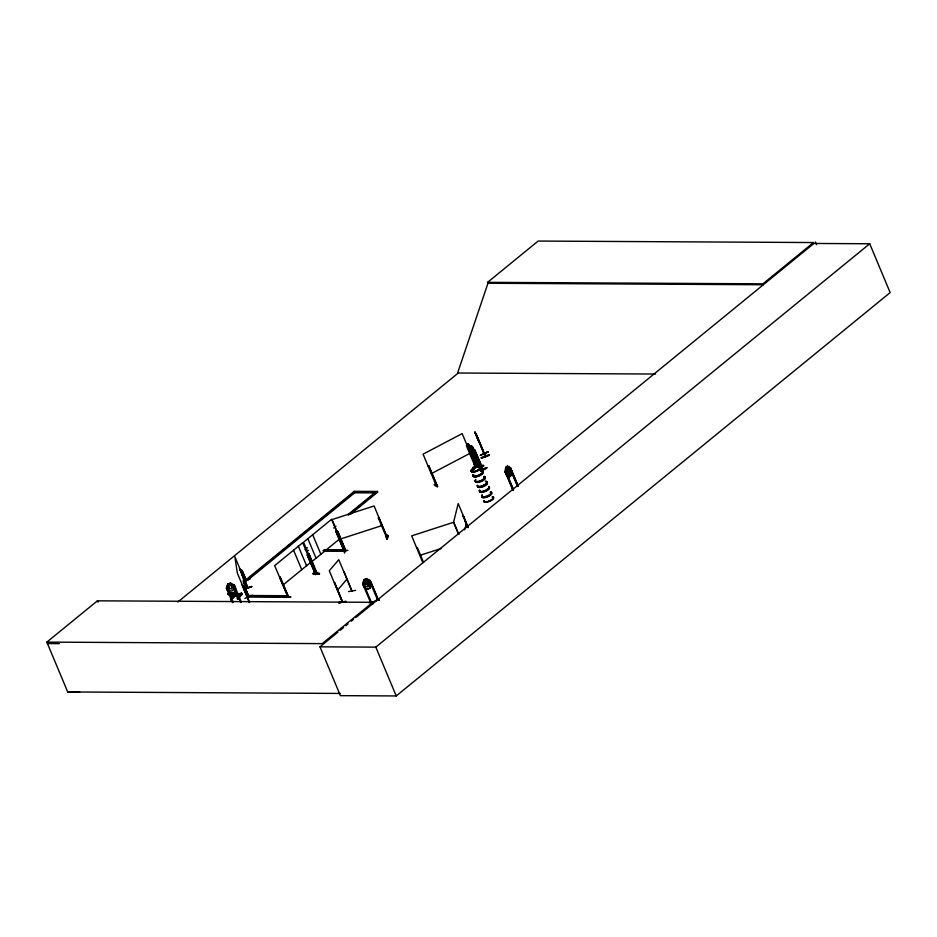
<?xml version="1.0" encoding="UTF-8"?>
<svg xmlns="http://www.w3.org/2000/svg" width="937" height="937" viewBox="0 0 937 937"><rect width="100%" height="100%" fill="white"/><g stroke="black" fill="none" stroke-linecap="round" stroke-linejoin="round"><path stroke-width="1.41" d="M227.761 584.044L228.792 589.982L231.275 591.153L232.997 590.462L233.957 587.932L230.432 582.99L227.761 584.079L226.426 588.213L227.176 587.874M369.365 602.479L369.166 603.041M485.155 456.542L484.042 453.543L485.366 456.178M344.312 552.865L345.132 548.965M344.64 552.748L345.238 549.305M509.213 470.597L509.166 472.26L507.514 472.002M509.939 468.172L510.63 467.844L509.728 468.113L517.575 486.455M338.878 602.831L346.069 601.636L338.925 602.643M506.577 475.094L509.564 476.828L505.617 467.54L507.374 466.087L511.321 475.375L509.494 476.828L506.472 475.176L505.172 472.072L505.675 467.54M512.937 490.285L505.312 472.049L505.734 467.598L507.444 466.087L510.466 467.75L518.255 486.069M511.204 475.317L511.766 470.842L511.262 475.375L509.564 476.828M343.973 571.523L352.007 591.247L338.761 559.694L329.285 570.785L342.403 602.198L342.345 601.449M245.869 580.179L246.501 580.577M245.951 580.12L246.419 580.682L242.285 570.61M246.337 580.261L354.549 491.937L354.291 491.328L246.033 579.745L247.438 580.366L354.678 492.78L354.42 492.171M247.403 587.569L248.118 588.401L239.556 568.736L247.708 588.284M248.293 596.237L248.914 596.682L244.042 585.988M472.892 469.613L473.946 469.214M473.185 469.753L474.11 469.097L473.103 469.179M479.615 469.25L479.439 469.343M476.125 465.021L476.992 465.771M473.923 463.967L476.746 465.607M480.212 467.282L480.505 467.996L480.154 467.247M472.353 446.609L482.906 469.847L474.251 449.912M386.138 536.901C387.895 535.917 384.978 538.037 387.204 537.498L374.097 505.957L332.003 519.578L345.191 551.108L336.957 531.443M337.671 531.22L345.812 550.897L337.671 531.22L336.945 531.572M345.694 550.335L325.83 550.324M378.349 518.056L379.063 517.821L378.349 518.056L386.606 537.522M386.407 537.733L387.239 537.323M387.403 538.927C389.405 528.163 385.728 546.587 387.496 535.273M386.993 539.103L387.438 535.261L386.876 538.693M416.637 547.723L417.352 547.489L423.524 562.399M485.448 456.413L476.347 434.37M463.944 518.548L463.171 515.455L467.598 526.535M464.705 529.838L466.38 523.127M362.748 584.243L363.884 579.851L366.414 578.574M362.982 584.278L364.013 587.323L367.808 589.162L370.302 587.874L371.345 583.493M367.808 589.162L370.232 587.815L371.462 583.505M248.34 596.225L248.516 596.846M244.709 586.667L248.879 596.658M226.531 588.213L227.832 584.102M655.584 374.039L457.596 373.02L487.966 283.255L487.58 282.342L538.143 241.055L813.503 242.542L813.89 243.456L869.723 243.761L890.15 292.59L396.234 695.945L340.4 695.652L319.974 646.823L337.929 632.159M229.752 594.913L234.063 595.147L236.487 594.655L236.862 593.73M236.487 594.749L236.956 593.636L234.976 593.016L230.725 592.77L228.3 593.262L227.82 594.199L234.496 596.553L228.405 594.093M288.526 596.635L280.093 577.098L288.268 596.635L287.741 597.068L287.823 596.26M316.401 573.667L308.753 553.697L316.647 573.655L316.472 572.858M343.68 550.406L344.277 549.937M344.441 550.019L343.996 551.12L344.582 550.651M284.789 597.033L290.634 596.67M290.728 597.08L284.567 597.256L290.517 597.291M313.356 573.257L319.47 573.667L318.885 573.655M319.189 573.831C300.145 574.24 332.131 573.28 313.333 573.315M467.212 445.555L466.45 445.848L474.649 465.478L475.387 465.092L462.152 433.632L423.079 454.164L436.244 485.659L435.834 484.886L436.759 484.523M378.126 599.352L371.895 603.428L363.427 583.575L362.877 584.208M378.443 600.031L370.197 580.542L369.365 580.483L377.798 600.383M472.705 469.788L473.255 469.624M472.798 469.554L473.771 469.004M478.819 469.648L479.533 469.191L478.912 469.449M235.246 593.683L230.549 594.468L228.382 593.18L227.82 594.292L234.929 596.482M230.49 599.048L234.133 595.182L240.305 594.163L240.797 595.358L234.625 596.377L230.982 600.242L230.49 599.048L234.238 594.445M231.732 599.317L233.231 597.478M235.655 594.573L241.652 593.121L242.144 594.316L237.67 599.2L237.178 598.005L240.305 594.163M237.178 598.005L241.652 593.121M237.67 599.2L240.797 595.358M242.144 594.316L241.137 594.936L240.645 593.742M334.404 582.463L342.649 602.163L334.65 582.427M338.866 602.784L346.069 601.636M348.494 591.598L355.65 590.345M337.461 590.31L346.924 579.218M434.452 484.335L437.626 486.537M434.534 484.687L437.72 486.572M437.31 486.772L434.241 484.886M476.429 465.771L479.1 467.434M478.83 466.743L478.889 466.931M288.444 596.682L287.788 597.021M315.757 573.432L315.254 573.819M315.628 573.339C316.671 573.994 314.738 575.095 315.921 574.053M315.394 574.475L315.57 573.385M316.05 574.135L307.898 554.563L307.219 554.95L315.593 574.522L307.219 554.95M344.043 551.061L335.879 531.548L336.559 531.162L335.879 531.548M436.911 485.319L428.806 465.748L428.045 466.029L428.701 465.677L437.052 485.249L436.267 485.507M475.118 464.401C473.946 463.92 474.462 466.345 475.352 464.986M475.457 465.068L475.059 464.272M280.304 577.098L279.624 577.497L288.081 596.974M316.882 572.472L317.104 573.28L308.964 553.697L308.285 554.083M284.579 597.302L284.696 596.658M313.45 573.631L319.4 573.643M505.172 472.072L505.98 471.662L513.605 489.899M505.312 472.049L505.98 471.662M79.61 692.08L67.698 691.951L46.85 642.114L97.413 600.828L372.774 602.315L373.371 603.744L372.727 603.744M177.854 601.999L458.31 372.973L457.666 372.961M247.872 596.354L248.902 595.51L288.35 595.733L287.589 597.174L248.129 596.963L247.872 596.354L287.331 596.564L288.35 595.733M307.383 547.747L305.122 549.597L306.528 550.218M348.131 514.472L375.304 492.288L375.561 492.897M248.129 596.963L249.148 596.119L288.608 596.342M348.388 515.081L377.482 491.457L377.728 492.066L350.672 514.167M333.689 528.035L335.961 526.184M282.833 585.156L310.897 562.223M311.693 561.755L339.768 538.822M323.089 550.534L343.551 550.651L344.57 549.82L324.12 549.703M323.347 551.155L343.809 551.261L344.804 550.417M372.774 602.315L322.223 643.614L46.85 642.114M487.58 282.342L762.952 283.829L813.503 242.542M340.178 630.32L343.539 627.567M345.788 625.74L348.037 623.901M351.398 621.161L353.647 619.322M355.896 617.495L813.89 243.456M319.974 646.823L375.807 647.127L869.723 243.761M249.617 602.432L237.342 573.093L234.871 556.765L248.094 588.155M288.268 596.635L288.315 596.084M344.523 550.687L336.36 531.162M315.781 574.135L302.733 542.699L274.658 565.62L288.034 597.01M484.534 453.93L476.265 434.124M485.05 456.26L475 432.016L475.984 434.218M436.619 484.616L436.127 484.886M377.365 599.586L377.81 600.394M474.286 463.862L473.712 463.663L476.816 465.548M436.982 485.272L436.408 485.589M472.845 455.909L473.946 456.518L473.653 454.058L473.864 456.553L470.55 452.173L467.938 443.716L471.252 448.097L479.404 467.622M469.66 448.893L471.744 451.575L470.655 447.827L467.856 443.751L468.687 446.574M468.395 444.454L470.889 450.029L468.477 444.407M468.898 444.466L471.487 447.956L479.65 467.493M468.149 446.211L476.757 465.947L468.195 446.258L467.938 443.716M469.578 447.277C476.148 463.522 467.188 438.188 469.296 449.128M469.378 449.081L468.828 446.539L469.87 449.397M474.731 450.299L471.334 445.953L472.447 446.633M472.353 450.955L469.976 447.265L472.26 451.002M469.835 447.523L472.927 454.398L470.842 451.716M471.873 446.656L474.38 452.067L471.955 446.609M472.435 446.562L475.223 453.777L473.126 451.095M469.542 449.256L472.763 453.695L472.553 451.189M471.616 448.413L479.908 466.696M474.684 449.994L483.152 469.718L474.954 450.17M473.021 451.47L476.312 455.85L476.031 453.403M431.243 473.689L470.315 453.157M472.716 453.602L472.506 451.142M480.037 463.335L472.716 467.481M479.393 467.176L483.082 465.291M483.504 465.56L480.013 467.868M479.849 467.762L483.633 465.865M482.625 468.816L480.013 467.645M481.641 470.023C491.375 464.752 485.565 469.437 480.587 471.065M481.677 470.069L486.561 467.504M480.564 470.983L486.853 467.95M377.33 598.766L379.286 600.113M370.794 602.971L371.497 602.643M371.579 602.842L377.435 599.703M479.217 469.402L479.194 469.496M344.921 550.206L345.519 550.031M387.122 537.51L379.04 517.938M475.317 432.824L476.23 435.19M475.352 433.163L474.918 432.051L476.593 436.22M477.167 437.298L478.807 441.339M478.175 440.097L479.24 442.276L475.352 432.976M488.048 451.669L480.353 455.288L488.142 451.868M480.318 455.195L488.177 451.974M481.22 457.783C494.947 451.587 489.149 456.764 481.196 457.724M240.657 602.456L233.559 585.426L234.355 585.039L230.432 582.99M233.582 585.52L234.297 585.238M233.278 602.35L227.187 587.616L226.426 588.178L227.726 591.317L231.65 593.367L234.32 592.313L235.655 588.131L234.355 585.039M243.515 581.198L250.097 578.668M243.55 581.42L250.167 578.808M246.419 580.647L241.57 569.661L242.601 576.466M241.98 584.793L249.336 602.538M243.737 589.291L251.772 586.457L243.878 589.607M251.784 586.574L243.866 589.49M244.768 598.438L252.65 595.264M345.109 551.097L345.823 550.745M458.743 534.09L458.029 534.324L458.72 534.219M340.166 539.115L382.261 525.481M419.846 555.383L441.573 548.356M341.724 550.534L347.943 550.406M233.641 593.109L240.668 595.499M233.653 593.426L234.344 593.121M234.73 595.639L237.401 595.557M227.914 594.093L234.929 596.166M338.807 602.374L345.905 601.273M474.274 463.838L477.343 465.748L469.355 447.558M246.22 580.015L247.438 580.366M505.617 467.54L507.069 473.665L508.967 474.579L510.103 473.642L510.478 470.854L507.385 466.193L510.419 467.821L518.044 486.069M487.966 283.255L763.339 284.754L762.952 283.829M354.291 491.328L377.482 491.457M305.556 550.441L308.484 550.464M67.698 691.951L340.154 693.439M47.447 643.543L59.347 643.66M233.805 593.215L230.736 592.887M370.607 602.503L362.806 584.208L363.954 579.909L366.379 578.562L370.174 580.401L378.372 600.067M227.796 591.259L231.65 593.367M468.957 446.621L470.081 447.289M483.679 465.947L483.047 465.244M476.792 465.302L479.135 466.79M476.546 465.431L479.346 467.305M370.197 587.792L363.884 579.851L364.036 583.575L364.997 585.894L367.363 586.913L368.979 586.082L369.834 583.4L366.379 578.656M505.582 471.662L513.406 489.899M508.65 469.238L506.987 467.048L506.94 470.643M470.866 447.863L479.123 467.458M477.706 438.914L478.257 440.132M477.132 437.485L477.519 438.375L476.804 436.56M475.949 434.405L484.265 454.047M815.436 242.004L816.572 244.698M510.161 468.231L517.786 486.455M505.512 472.049L513.136 490.285M472.002 448.296L479.65 466.825M471.217 447.792L479.451 467.317M475.164 464.342L475.457 465.057M468.231 527.554L458.205 503.591L453.531 522.401L458.439 534.125M462.901 515.549L467.961 527.648M465.068 521.241L467.317 526.617M458.673 533.949L453.777 522.225L411.683 535.859L422.81 562.633M344.734 550.733L331.593 519.297L303.529 542.218L316.601 573.667M336.09 531.548L344.207 551.12M343.551 550.651L343.809 551.261M375.807 647.127L396.234 695.945M312.689 534.734L320.864 554.271M307.863 538.67L316.038 558.206M298.388 546.248L306.563 565.772M293.562 550.183L301.737 569.719M287.331 596.564L287.589 597.174M248.902 595.51L249.148 596.119M244.756 586.937L248.844 596.74M241.078 593.215L241.582 594.409M234.285 585.098L241.371 602.175M237.74 597.911L238.244 599.106M234.625 596.377L234.051 595.042M226.52 588.178L232.563 602.632M97.413 600.828L97.998 602.245M489.278 455.054L481.431 458.287M476.98 437.017L475.293 433.081L476.804 436.806M471.381 446.047L472.154 448.776M243.62 574.545L246.08 590.872M243.046 576.29L245.506 592.629M243.222 580.553L243.632 583.271M471.405 445.918L471.662 448.46M230.209 593.098L233.442 594.058L229.424 593.226M483.715 477.074A5.282 1.874 -22.7 0 1 481.993 481.114A5.282 1.874 -22.7 0 1 475.609 481.079M483.633 476.722A5.376 1.909 -22.7 0 1 481.887 480.822A5.376 1.909 -22.7 0 1 475.399 480.786M481.079 470.784A5.282 1.874 -22.7 0 1 479.357 474.813A5.282 1.874 -22.7 0 1 472.974 474.778M484.37 476.546A5.376 1.909 -22.7 0 1 480.482 481.103A5.376 1.909 -22.7 0 1 475.715 479.849M482.309 471.779A5.294 1.886 -22.7 0 1 478.467 476.277A5.294 1.886 -22.7 0 1 473.771 475.036M484.183 476.265A5.294 1.886 -22.7 0 1 480.353 480.763A5.294 1.886 -22.7 0 1 475.645 479.521M482.122 471.159A5.376 1.909 -22.7 0 1 478.233 475.715A5.376 1.909 -22.7 0 1 473.454 474.462M482.239 471.428A5.376 1.909 -22.7 0 1 478.35 475.984A5.376 1.909 -22.7 0 1 473.572 474.731M490.145 492.44A5.282 1.874 -22.7 0 1 488.411 496.469A5.282 1.874 -22.7 0 1 482.028 496.434M493.436 497.336A5.282 1.874 -22.7 0 1 489.044 501.541A5.282 1.874 -22.7 0 1 483.925 500.955M492.03 496.961A5.282 1.874 -22.7 0 1 492.874 497.055M490.801 491.902A5.376 1.909 -22.7 0 1 486.912 496.458A5.376 1.909 -22.7 0 1 482.133 495.204M488.739 487.135A5.294 1.886 -22.7 0 1 484.897 491.632A5.294 1.886 -22.7 0 1 480.189 490.402M490.613 491.62A5.294 1.886 -22.7 0 1 486.772 496.118A5.294 1.886 -22.7 0 1 482.063 494.888M492.745 496.739A5.282 1.874 -22.7 0 1 489.547 500.967A5.282 1.874 -22.7 0 1 483.797 500.639M490.918 492.183A5.376 1.909 -22.7 0 1 487.029 496.739A5.376 1.909 -22.7 0 1 482.25 495.486M488.54 486.514A5.376 1.909 -22.7 0 1 485.307 490.801A5.376 1.909 -22.7 0 1 479.451 490.473M488.915 486.514A5.282 1.874 -22.7 0 1 484.523 490.73A5.282 1.874 -22.7 0 1 479.404 490.145M486.654 482.18A5.282 1.874 -22.7 0 1 483.457 486.408A5.282 1.874 -22.7 0 1 477.706 486.08A5.259 1.874 -22.7 0 0 483.457 486.397A5.259 1.874 -22.7 0 0 486.631 482.192M488.657 486.795A5.376 1.909 -22.7 0 1 485.425 491.082A5.376 1.909 -22.7 0 1 479.568 490.754M492.721 496.751A5.259 1.874 -22.7 0 1 489.547 500.955A5.259 1.874 -22.7 0 1 483.808 500.639M368.206 583.072L367.925 584.676L365.793 584.313L364.938 579.886L365.781 579.488L368.206 583.072M232.247 587.487L231.919 589.022L229.67 588.518L228.874 584.161L229.741 583.821L232.247 587.487M470.725 449.291L471.065 450.884C467.176 442.861 473.138 458.193 471.428 451.786L472.986 454.222L470.761 449.303M377.025 598.907L378.876 600.324L376.955 598.884M376.451 492.288L353.272 492.159L353.53 492.78L376.709 492.897L376.451 492.288M483.89 485.647A5.282 1.874 -22.7 0 0 485.612 481.618A5.294 1.886 -22.7 0 1 483.902 485.682A5.294 1.886 -22.7 0 1 477.507 485.647A5.282 1.874 -22.7 0 0 483.89 485.647M473.7 471.522A5.282 1.874 -22.7 0 0 480.833 467.059A5.282 1.874 -22.7 0 0 473.197 468.219A5.282 1.874 -22.7 0 0 473.7 471.522M483.75 485.319A5.282 1.874 -22.7 0 0 485.471 481.29A5.259 1.874 -22.7 0 1 483.738 485.307A5.282 1.874 -22.7 0 1 477.366 485.284A5.259 1.874 -22.7 0 0 483.738 485.307M473.899 471.99A5.282 1.874 -22.7 0 0 481.032 467.528A5.282 1.874 -22.7 0 0 473.396 468.687A5.282 1.874 -22.7 0 0 473.899 471.99A5.259 1.874 -22.7 0 0 481.009 467.528A5.259 1.874 -22.7 0 0 473.408 468.699A5.259 1.874 -22.7 0 0 473.899 471.979M473.771 471.733A5.306 1.886 -22.7 0 0 480.939 467.247A5.306 1.886 -22.7 0 0 473.279 468.418A5.306 1.886 -22.7 0 0 473.771 471.733"/></g></svg>
